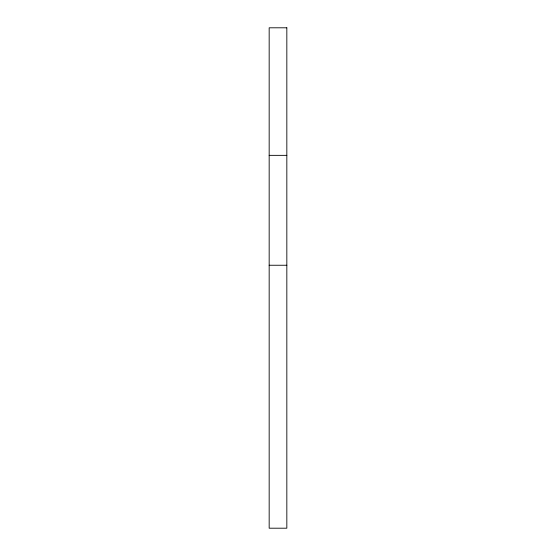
<?xml version="1.0" encoding="UTF-8"?>
<svg xmlns="http://www.w3.org/2000/svg" width="556" height="556" viewBox="0 0 556 556"><rect width="100%" height="100%" fill="white"/><g stroke="black" fill="none" stroke-linecap="round" stroke-linejoin="round"><path stroke-width="0.83" d="M269.167 155.353L286.833 155.353M269.167 265.247L286.833 265.247M286.833 27.8L269.167 27.8L269.167 528.2L286.833 528.2L286.833 27.8"/></g></svg>
